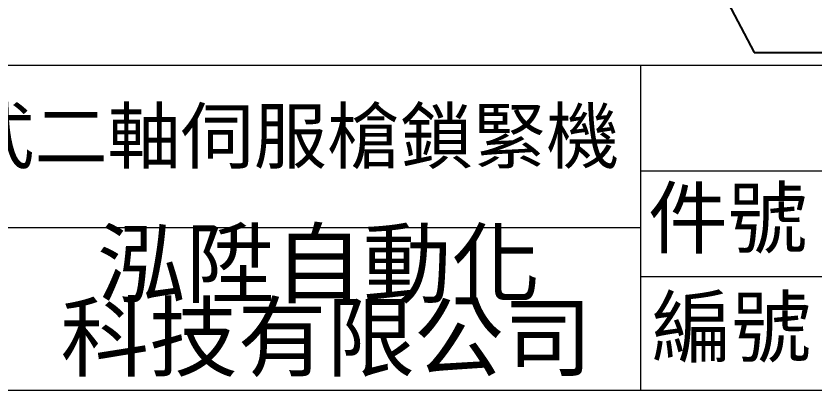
# Model space of a CAD drawing. Header units: millimetres. Extents: x 200 to 5740, y 200 to 4000.
# Drawn here: x 1771 to 2753, y 204 to 665 of the extents above; entities that cross this region are included whole.
import ezdxf
from ezdxf.enums import TextEntityAlignment as Align

# ---------------------------------------------------------------- set-up
doc = ezdxf.new("R2010")
doc.units = ezdxf.units.MM
doc.header["$LTSCALE"] = 20
for name, color, linetype, lineweight in [('圖框層', 7, 'Continuous', 20), ('標題 (ISO)', 7, 'Continuous', 50), ('符號 (ISO)', 7, 'Continuous', 25)]:
    doc.layers.add(name, color=color, linetype=linetype, lineweight=lineweight)
doc.styles.add('STSL_56', font='kaiu.ttf')
doc.styles.add('STSL_65', font='kaiu.ttf')
doc.styles.add('文字型式124', font='kaiu.ttf')
doc.styles.add('文字型式61', font='kaiu.ttf')
doc.styles.add('文字型式65', font='kaiu.ttf')
doc.styles.add('文字型式85', font='kaiu.ttf')
doc.styles.add('文字型式88', font='kaiu.ttf')
doc.styles.add('註記文字 (JIS)', font='kaiu.ttf')
doc.dimstyles.new('預設 (JIS)$7', dxfattribs={"dimscale": 20, "dimtxt": 3, "dimasz": 2.5, "dimexe": 2, "dimexo": 1, "dimgap": 0.8, "dimtad": 1, "dimrnd": 1e-08, "dimdsep": 46, "dimtxsty": '註記文字 (JIS)', "dimblk": 'Filled-1', "dimcen": 0.09, "dimdle": 10, "dimclrd": 256, "dimclre": 256, "dimclrt": 256, "dimadec": 0, "dimazin": 2, "dimtfac": 0.833333, "dimtmove": 0, "dimatfit": 3, "dimfxl": 0, "dimtolj": 1, "dimtzin": 0, "dimlwd": -1, "dimlwe": -1, "dimarcsym": 0})

# ---------------------------------------------------------------- blocks, each defined once
blk = doc.blocks.new('標題欄框 ISO')
at = {"layer": '圖框層', "color": 7}
for p, q in [((85.948, 35.033), (362.948, 35.033)), ((202.948, 15.036), (202.948, 35.033)), ((202.948, 28.533), (362.948, 28.533)), ((85.948, 25.035), (202.948, 25.035)), ((202.948, 22.033), (362.948, 22.033)), ((85.948, 15.035), (362.948, 15.035))]:
    blk.add_line(p, q, dxfattribs=at)
for s, height, style, p in [('件號', 3.5995, 'STSL_56', (203.388, 23.829)), ('泓陞自動化', 4, 'STSL_65', (169.476, 20.82)), ('編號', 3.5995, 'STSL_56', (203.617, 17.117)), ('科技有限公司', 4, 'STSL_65', (167.22, 16.289))]:
    blk.add_text(s, height=height, dxfattribs=dict(at, style=style)).set_placement(p)
at = {"layer": '標題 (ISO)'}
for tag, p, height, style in [('描述_001', (104.682, 197.697), 4, '文字型式65'), ('狀態_001', (264.797, 30.13), 3.5, '文字型式85'), ('視圖比例_001', (286.455, 30.171), 3.5, '文字型式85'), ('主題_001', (152.195, 28.703), 3.3, '文字型式124'), ('建立日期_001', (285.992, 24.116), 2.5, '文字型式88'), ('標題_001', (216.179, 16.901), 3.5, '文字型式85'), ('工程師_001', (305.416, 17.03), 3.5, '文字型式85'), ('設計師_001', (345.416, 17.03), 3.5, '文字型式85'), ('零件號碼_001', (251.525, 17.134), 3, '文字型式61')]:
    blk.add_attdef(tag, p, '', height=height, dxfattribs=dict(at, style=style))
at = {"layer": '標題 (ISO)', "style": '文字型式85'}
blk.add_attdef('授權者', text='', height=3.5, dxfattribs=at).set_placement((314.948, 41.033), align=Align.TOP_LEFT)
at = {"layer": '標題 (ISO)', "style": '文字型式61'}
blk.add_attdef('材料', text='', height=3, dxfattribs=at).set_placement((247.448, 31.783), align=Align.MIDDLE_CENTER)
blk = doc.blocks.new('Filled-1')
at = {"color": 0}
for p, q in [((0, 0), (-1, 0.167)), ((-1, 0.167), (-1, -0.167)), ((-1, 0), (0, 0)), ((-1, -0.167), (0, 0))]:
    blk.add_line(p, q, dxfattribs=at)
at = {"color": 0, "flags": 128}
blk.add_lwpolyline([(-1, -0.167), (0, 0)], dxfattribs=at)
at = {"color": 0}
blk.add_solid([(-1, -0.167), (0, 0), (-1, 0.167), (-1, -0.167)], dxfattribs=at)

msp = doc.modelspace()

# ---------------------------------------------------------------- block references
ref = msp.add_blockref('標題欄框 ISO', (-1518.959, -96.219), dxfattribs=dict(xscale=20, yscale=20, zscale=20))
ref.add_attrib('主題_001', '懸吊式二軸伺服槍鎖緊機', (1523.302, 484.223), dxfattribs={"layer": '標題 (ISO)', "height": 66, "style": '文字型式124'})

# ---------------------------------------------------------------- leaders
at = {"layer": '符號 (ISO)', "annotation_type": 0, "has_hookline": 1, "hookline_direction": 0, "text_width": 320.173}
msp.add_leader([(2259.137, 1427.278), (2679.44, 620.132), (2729.44, 620.132)], dimstyle='預設 (JIS)$7', override={"dimgap": 0, "dimtad": 1}, dxfattribs=at)

doc.saveas('drawing.dxf')
